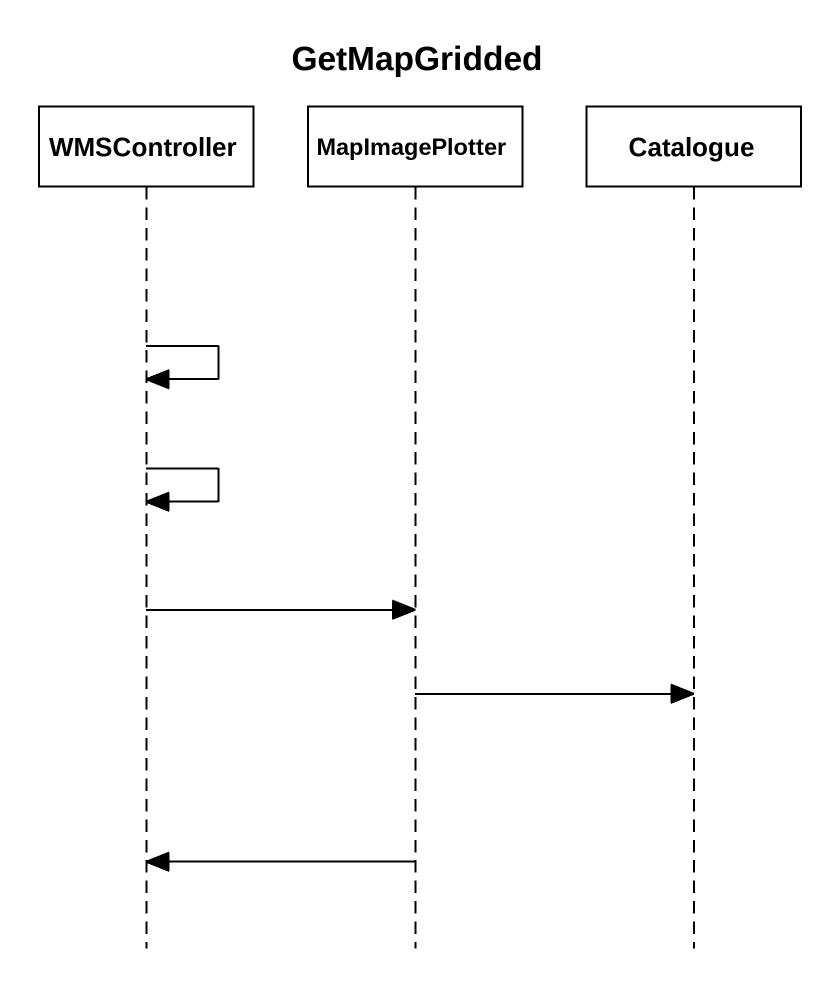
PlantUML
@startuml
title GetMapGridded
hide footbox
participant WMSController
participant MapImagePlotter
participant Catalogue

WMSController -> WMSController
WMSController -> WMSController
WMSController -> MapImagePlotter
MapImagePlotter -> Catalogue
MapImagePlotter -> WMSController
@enduml
